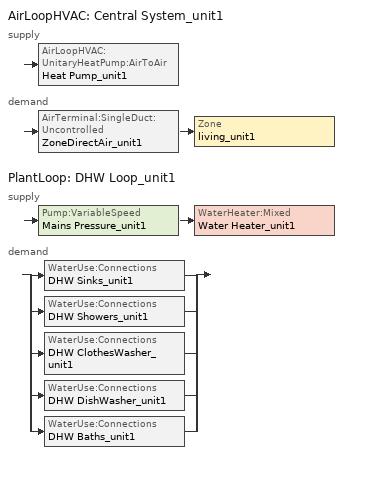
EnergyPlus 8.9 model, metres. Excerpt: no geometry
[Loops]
AirLoopHVAC 'Central System_unit1'
 supply: AirLoopHVAC:UnitaryHeatPump:AirToAir 'Heat Pump_unit1'
 demand: AirTerminal:SingleDuct:Uncontrolled 'ZoneDirectAir_unit1' > Zone 'living_unit1'
PlantLoop 'DHW Loop_unit1'
 supply: Pump:VariableSpeed 'Mains Pressure_unit1' > WaterHeater:Mixed 'Water Heater_unit1'
 demand: split
  | WaterUse:Connections 'DHW Sinks_unit1'
  | WaterUse:Connections 'DHW Showers_unit1'
  | WaterUse:Connections 'DHW ClothesWasher_unit1'
  | WaterUse:Connections 'DHW DishWasher_unit1'
  | WaterUse:Connections 'DHW Baths_unit1'
[DesignSpecification:OutdoorAir]
SZ DSOA living_unit1: Outdoor Air Method=Flow/Zone; Outdoor Air Flow per Person {m3/s-person}=0; Outdoor Air Flow per Zone {m3/s}=0
[Sizing:Zone]
living_unit1: Zone Cooling Design Supply Air Temperature Input Method=SupplyAirTemperature; Zone Cooling Design Supply Air Temperature {C}=12; Zone Heating Design Supply Air Temperature Input Method=SupplyAirTemperature; Zone Heating Design Supply Air Temperature {C}=50; Zone Cooling Design Supply Air Humidity Ratio {kgWater/kgDryAir}=0.008; Zone Heating Design Supply Air Humidity Ratio {kgWater/kgDryAir}=0.008; Design Specification Outdoor Air Object=SZ DSOA living_unit1; Cooling Design Air Flow Method=DesignDay; Cooling Minimum Air Flow per Zone Floor Area {m3/s-m2}=0.000762; Heating Design Air Flow Method=DesignDay; Heating Maximum Air Flow per Zone Floor Area {m3/s-m2}=0.002032; Heating Maximum Air Flow {m3/s}=0.141576; Heating Maximum Air Flow Fraction=0.3
[Sizing:System]
Central System_unit1: Type of Load to Size On=Sensible; Design Outdoor Air Flow Rate {m3/s}=autosize; Central Heating Maximum System Air Flow Ratio=1; Preheat Design Temperature {C}=7; Preheat Design Humidity Ratio {kgWater/kgDryAir}=0.008; Precool Design Temperature {C}=11; Precool Design Humidity Ratio {kgWater/kgDryAir}=0.008; Central Cooling Design Supply Air Temperature {C}=12; Central Heating Design Supply Air Temperature {C}=50; Type of Zone Sum to Use=NonCoincident; 100% Outdoor Air in Cooling=No; 100% Outdoor Air in Heating=No; Central Cooling Design Supply Air Humidity Ratio {kgWater/kgDryAir}=0.008; Central Heating Design Supply Air Humidity Ratio {kgWater/kgDryAir}=0.008; Cooling Supply Air Flow Rate Method=DesignDay; Zone Maximum Outdoor Air Fraction=1; Cooling Design Capacity Method=CoolingDesignCapacity; Cooling Design Capacity {W}=autosize; Heating Design Capacity Method=HeatingDesignCapacity; Heating Design Capacity {W}=autosize; Central Cooling Capacity Control Method=OnOff
[Sizing:Plant]
DHW Loop_unit1: Loop Type=Heating; Design Loop Exit Temperature {C}=48.8889; Loop Design Temperature Difference {deltaC}=5.55556
[ZoneControl:Thermostat]
Zone Thermostat_unit1: Zone or ZoneList=living_unit1; Control Type Schedule=zone_control_type; Control 1=thermostat_living Dual SP Control
[ThermostatSetpoint:DualSetpoint]
thermostat_living Dual SP Control: Heating Setpoint Temperature Schedule=heating_sch; Cooling Setpoint Temperature Schedule=cooling_sch
[AirTerminal:SingleDuct:Uncontrolled]
ZoneDirectAir_unit1: Availability Schedule=always_avail; Maximum Air Flow Rate {m3/s}=autosize
[Zone equipment]
living_unit1: ZoneDirectAir_unit1
[Fan:OnOff]
Supply Fan_unit1: Availability Schedule=always_avail; Fan Total Efficiency=0.377; Pressure Rise {Pa}=400; Maximum Flow Rate {m3/s}=0.689; Motor Efficiency=0.65; Motor In Airstream Fraction=1
[Coil:Cooling:DX:SingleSpeed]
DX Cooling Coil_unit1: Availability Schedule=always_avail; Gross Rated Total Cooling Capacity {W}=8608.6; Gross Rated Sensible Heat Ratio=autosize; Gross Rated Cooling COP {W/W}=3.91; Rated Air Flow Rate {m3/s}=0.415; Total Cooling Capacity Function of Temperature Curve=HPACCoolCapFT; Total Cooling Capacity Function of Flow Fraction Curve=HPACCoolCapFFF; Energy Input Ratio Function of Temperature Curve=HPACCOOLEIRFT; Energy Input Ratio Function of Flow Fraction Curve=HPACCOOLEIRFFF; Part Load Fraction Correlation Curve=HPACCOOLPLFFPLR
[Coil:Heating:Electric]
Supp Heating Coil_unit1: Availability Schedule=always_avail; Efficiency=1; Nominal Capacity {W}=15533.4
[Coil:Heating:DX:SingleSpeed]
Main DX Heating Coil_unit1: Availability Schedule=always_off; Gross Rated Heating Capacity {W}=8784; Gross Rated Heating COP {W/W}=3.359; Rated Air Flow Rate {m3/s}=0.415; Heating Capacity Function of Temperature Curve=HPACHeatCapFT; Heating Capacity Function of Flow Fraction Curve=HPACHeatCapFFF; Energy Input Ratio Function of Temperature Curve=HPACHeatEIRFT; Energy Input Ratio Function of Flow Fraction Curve=HPACHeatEIRFFF; Part Load Fraction Correlation Curve=HPACCOOLPLFFPLR; Defrost Energy Input Ratio Function of Temperature Curve=Defrost_EIR_FT; Minimum Outdoor Dry-Bulb Temperature for Compressor Operation {C}=-8; Maximum Outdoor Dry-Bulb Temperature for Defrost Operation {C}=5; Crankcase Heater Capacity {W}=0; Maximum Outdoor Dry-Bulb Temperature for Crankcase Heater Operation {C}=10; Defrost Strategy=ReverseCycle; Defrost Control=OnDemand
[AirLoopHVAC:UnitaryHeatPump:AirToAir]
Heat Pump_unit1: Availability Schedule=always_avail; Cooling Supply Air Flow Rate {m3/s}=autosize; Heating Supply Air Flow Rate {m3/s}=autosize; No Load Supply Air Flow Rate {m3/s}=0; Controlling Zone or Thermostat Location=living_unit1; Supply Air Fan=Supply Fan_unit1; Heating Coil=Main DX Heating Coil_unit1; Cooling Coil=DX Cooling Coil_unit1; Supplemental Heating Coil=Supp Heating Coil_unit1; Maximum Supply Air Temperature from Supplemental Heater {C}=50; Maximum Outdoor Dry-Bulb Temperature for Supplemental Heater Operation {C}=21; Fan Placement=BlowThrough; Supply Air Fan Operating Mode Schedule=fan_cycle
[AirLoopHVAC]
Central System_unit1: Design Supply Air Flow Rate {m3/s}=autosize
[Pump:VariableSpeed]
Mains Pressure_unit1: Design Maximum Flow Rate {m3/s}=autosize; Design Pump Head {Pa}=1; Design Power Consumption {W}=0; Motor Efficiency=1; Fraction of Motor Inefficiencies to Fluid Stream=0; Coefficient 1 of the Part Load Performance Curve=0; Coefficient 2 of the Part Load Performance Curve=1; Coefficient 3 of the Part Load Performance Curve=0; Coefficient 4 of the Part Load Performance Curve=0; Design Minimum Flow Rate {m3/s}=0; Pump Control Type=Intermittent
[WaterHeater:Mixed]
Water Heater_unit1: Tank Volume {m3}=0.196841; Setpoint Temperature Schedule=dhw_setpt; Deadband Temperature Difference {deltaC}=2; Maximum Temperature Limit {C}=50; Heater Control Type=Cycle; Heater Maximum Capacity {W}=autosize; Heater Minimum Capacity {W}=0; Heater Ignition Minimum Flow Rate {m3/s}=0; Heater Fuel Type=electricity; Heater Thermal Efficiency=1; Ambient Temperature Indicator=Zone; Ambient Temperature Zone=living_unit1; Off Cycle Loss Coefficient to Ambient Temperature {W/K}=1.33066; Off Cycle Loss Fraction to Zone=0; On Cycle Loss Coefficient to Ambient Temperature {W/K}=1.33066; On Cycle Loss Fraction to Zone=0; Peak Use Flow Rate {m3/s}=0; Use Side Effectiveness=1; Source Side Effectiveness=1; Use Side Design Flow Rate {m3/s}=autosize; Source Side Design Flow Rate {m3/s}=0; Indirect Water Heating Recovery Time {hr}=1.5
[WaterHeater:Sizing]
Water Heater_unit1: Design Mode=ResidentialHUD-FHAMinimum; Number of Bedrooms=3; Number of Bathrooms=3
[PlantLoop]
DHW Loop_unit1: Fluid Type=Water; Plant Equipment Operation Scheme=DHW Loop Operation_unit1; Maximum Loop Temperature {C}=100; Minimum Loop Temperature {C}=0; Maximum Loop Flow Rate {m3/s}=autosize; Minimum Loop Flow Rate {m3/s}=0; Plant Loop Volume {m3}=autocalculate; Load Distribution Scheme=Optimal
[PlantEquipmentList]
DHW Plant Equipment_unit1: Water Heater_unit1
[PlantEquipmentOperation:HeatingLoad]
DHW Control Scheme_unit1: Load Range 1 Lower Limit {W}=0; Load Range 1 Upper Limit {W}=1000000000000000; Range 1 Equipment List=DHW Plant Equipment_unit1
[PlantEquipmentOperationSchemes]
DHW Loop Operation_unit1: Control Scheme 1=DHW Control Scheme_unit1; Control Scheme 1 Schedule=always_avail
[SetpointManager:Scheduled]
DHW Loop Setpoint Manager_unit1: Control Variable=Temperature; Schedule=DHWSupplySetpoint; Setpoint Node or NodeList=DHW Supply Outlet Node_unit1
[WaterUse:Equipment]
Name | Peak Flow Rate {m3/s} | Flow Rate Fraction Schedule | Target Temperature Schedule
Clothes Washer_unit1 | 1.62192e-06 | ClothesWasher | CWWaterTempSchedule
Dishwasher_unit1 | 6.36685e-07 | Dishwasher | DWWaterTempSchedule
Sinks_unit1 | 2.12449e-06 | Sinks | SSBWaterTempSchedule
Showers_unit1 | 3.78163e-06 | Showers | SSBWaterTempSchedule
Baths_unit1 | 9.69568e-07 | Baths | SSBWaterTempSchedule
[WaterUse:Connections] Drain Water Heat Exchanger Type=None
Name | Water Use Equipment 1
DHW Sinks_unit1 | Sinks_unit1
DHW Showers_unit1 | Showers_unit1
DHW ClothesWasher_unit1 | Clothes Washer_unit1
DHW DishWasher_unit1 | Dishwasher_unit1
DHW Baths_unit1 | Baths_unit1
[Schedule:Day:Hourly]
Dishwasherday: 0.0153584, 0.00682594, 0.00511945, 0.00341297, 0.00341297, 0.0102389, 0.0204778, 0.0307167, 0.0580205, 0.0648464, 0.056314, 0.0477816, 0.0409556, 0.0460751, 0.0358362, 0.0375427, 0.0375427, 0.0494881, 0.0870307, 0.110922, 0.0904437, 0.0665529, 0.0443686, 0.0307167
ClothesWasherday: 0.00934579, 0.00747664, 0.00373832, 0.00373832, 0.00747664, 0.011215, 0.0224299, 0.0485981, 0.0728972, 0.0859813, 0.0841121, 0.0747664, 0.0672897, 0.0598131, 0.0485981, 0.0523364, 0.0504673, 0.0485981, 0.0485981, 0.0485981, 0.0485981, 0.046729, 0.0317757, 0.0168224
Sinksday: 0.0141643, 0.00679887, 0.00509915, 0.00509915, 0.00679887, 0.0181303, 0.0424929, 0.0623229, 0.0657224, 0.0617564, 0.0543909, 0.0498584, 0.0487252, 0.0453258, 0.0430595, 0.0413598, 0.0481586, 0.0651558, 0.0747875, 0.0691218, 0.0566572, 0.0481586, 0.0396601, 0.0271955
Showersday: 0.01069, 0.00485909, 0.00340136, 0.00485909, 0.0136054, 0.0515063, 0.11759, 0.116618, 0.0947522, 0.074344, 0.0597668, 0.0471331, 0.0340136, 0.0291545, 0.0262391, 0.0252673, 0.0301263, 0.0388727, 0.0422741, 0.0422741, 0.0417881, 0.0408163, 0.0291545, 0.0208941
Bathsday: 0.00772201, 0.003861, 0.003861, 0.003861, 0.00772201, 0.019305, 0.046332, 0.0579151, 0.0656371, 0.0579151, 0.046332, 0.034749, 0.030888, 0.023166, 0.023166, 0.023166, 0.03861, 0.046332, 0.0772201, 0.100386, 0.100386, 0.0772201, 0.0656371, 0.03861
[Schedule:Week:Compact]
DishwasherWeek: AllDays, Dishwasherday
ClothesWasherWeek: AllDays, ClothesWasherday
SinksWeek: AllDays, Sinksday
ShowersWeek: AllDays, Showersday
BathsWeek: AllDays, Bathsday
[Schedule:Year]
Dishwasher: DishwasherWeek, 1, 1, 12, 31
ClothesWasher: ClothesWasherWeek, 1, 1, 12, 31
Sinks: SinksWeek, 1, 1, 12, 31
Showers: ShowersWeek, 1, 1, 12, 31
Baths: BathsWeek, 1, 1, 12, 31
[Schedule:Compact]
zone_control_type: Through: 12/31, For: AllDays, Until 24:00, 4
dhw_setpt: Through: 12/31, For: AllDays, Until 24:00, 48
always_avail: Through: 12/31, For: AllDays, Until: 24:00, 1
always_off; fan_cycle: Through: 12/31, For: AllDays, Until: 24:00, 0
heating_sch: Through: 9/20, For: AllDays, Until: 24:00, 0, Through: 10/03, For: AllDays, Until: 24:00, 28.4, Through: 12/31, For: AllDays, Until: 24:00, 0
cooling_sch: Through: 9/20, For: AllDays, Until: 24:00, 24.6, Through: 10/03, For: AllDays, Until: 24:00, 50, Through: 12/31, For: AllDays, Until: 24:00, 24.6
[Schedule:Constant]
DWWaterTempSchedule; CWWaterTempSchedule; DHWSupplySetpoint: Temperature, 48.8889
SSBWaterTempSchedule: Temperature, 40.5556
[Curve:Quadratic]
Name | Coefficient1 Constant | Coefficient2 x | Coefficient3 x**2 | Minimum Value of x | Maximum Value of x
HPACCoolCapFFF | 0.8 | 0.2 | 0 | 0.5 | 1.5
HPACCOOLEIRFFF | 1.156 | -0.1816 | 0.0256 | 0.5 | 1.5
HPACCOOLPLFFPLR | 0.85 | 0.15 | 0 | 0 | 1
HPACHeatEIRFFF | 1.3824 | -0.4336 | 0.0512 | 0 | 1
[Curve:Cubic]
Name | Coefficient1 Constant | Coefficient2 x | Coefficient3 x**2 | Coefficient4 x**3 | Minimum Value of x | Maximum Value of x
HPACHeatCapFT | 0.758746 | 0.027626 | 0.000148716 | 3.4992e-06 | -20 | 20
HPACHeatCapFFF | 0.84 | 0.16 | 0 | 0 | 0.5 | 1.5
HPACHeatEIRFT | 1.19248 | -0.0300438 | 0.00103745 | -2.3328e-05 | -20 | 20
[Curve:Biquadratic]
Name | Coefficient1 Constant | Coefficient2 x | Coefficient3 x**2 | Coefficient4 y | Coefficient5 y**2 | Coefficient6 x*y | Minimum Value of x | Maximum Value of x | Minimum Value of y | Maximum Value of y
HPACCoolCapFT | 0.766956 | 0.0107756 | -4.14703e-05 | 0.00134961 | -0.000261144 | 0.000457488 | 12.77778 | 23.88889 | 21.11111 | 46.11111
HPACCOOLEIRFT | 0.297145 | 0.0430933 | -0.000748766 | 0.00597727 | 0.000482112 | -0.000956448 | 12.77778 | 23.88889 | 21.11111 | 46.11111
Defrost_EIR_FT | 1 | 0 | 0 | 0 | 0 | 0 | 0 | 100 | 0 | 100
